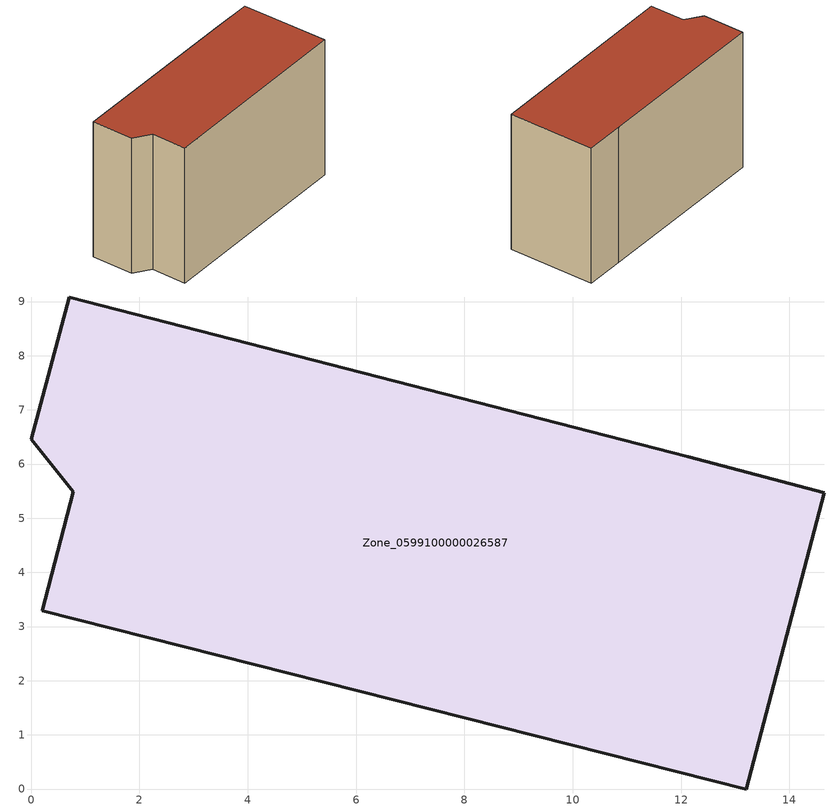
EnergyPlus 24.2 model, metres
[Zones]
Zone_0599100000026587
 floor ground (C_G): 0.7,9.08 12.13,6.13 14.64,5.47 13.21,0 0.2,3.29 0.78,5.48 0,6.45 z0
 wall outside (C_F): 12.13,6.13 0.7,9.08 0,6.45 0.78,5.48 0.2,3.29 13.21,0 14.64,5.47 12.13,6.13 z0:9.3
 roof outside (C_R): 13.21,0 14.64,5.47 12.13,6.13 0.7,9.08 0,6.45 0.78,5.48 0.2,3.29 z9.3
[BUILDING]
Pand.0599100000026587: North Axis=0; Terrain=City; Loads Convergence Tolerance Value=0.04; Temperature Convergence Tolerance Value=0.4; Solar Distribution=FullExterior; Maximum Number of Warmup Days=25; Minimum Number of Warmup Days=1
[Site:Location]
Rotterdam.The.Hague.AP_ZH_NLD Design_Conditions: Latitude=51.96; Longitude=4.45; Time Zone=1; Elevation=-4.5
[SITE:GROUNDTEMPERATURE:BUILDINGSURFACE]
18, 18, 18, 18, 18, 18, 18, 18, 18, 18, 18, 18
[MATERIAL] Thermal Absorptance=0.9; Solar Absorptance=0.7; Visible Absorptance=0.7
Name | Roughness | Thickness | Conductivity | Density | Specific Heat
G.TI.1946 | MediumSmooth | 0.15 | 1 | 540 | 1210
F.TI.1946 | Rough | 0.3 | 0.857143 | 1920 | 840
R.TI.1946 | MediumRough | 0.2 | 0.1 | 1500 | 1000
[CONSTRUCTION]
C_G: G.TI.1946
C_F: F.TI.1946
C_R: R.TI.1946
[ZONE]
Zone_0599100000026587: Type=1; Multiplier=1; Ceiling Height=Autocalculate; Volume=Autocalculate; Floor Area=autocalculate; Part of Total Floor Area=Yes
[ZONEINFILTRATION:DESIGNFLOWRATE]
Infil_Zone_0599100000026587: Zone or ZoneList or Space or SpaceList=Zone_0599100000026587; Schedule=AlwaysOn; Design Flow Rate Calculation Method=Flow/Area; Flow Rate per Floor Area=0.003; Constant Term Coefficient=1; Temperature Term Coefficient=0; Velocity Term Coefficient=0; Velocity Squared Term Coefficient=0
[HVACTEMPLATE:ZONE:IDEALLOADSAIRSYSTEM]
Zone_0599100000026587: Maximum Heating Supply Air Temperature=50; Minimum Cooling Supply Air Temperature=13; Maximum Heating Supply Air Humidity Ratio=0.0156; Minimum Cooling Supply Air Humidity Ratio=0.0077; Heating Limit=NoLimit; Cooling Limit=NoLimit; Dehumidification Control Type=ConstantSensibleHeatRatio; Cooling Sensible Heat Ratio=0.7; Dehumidification Setpoint=60; Humidification Control Type=None; Humidification Setpoint=30; Outdoor Air Method=None; Outdoor Air Flow Rate per Person=0.00944; Outdoor Air Flow Rate per Zone Floor Area=0; Outdoor Air Flow Rate per Zone=0; Demand Controlled Ventilation Type=None; Outdoor Air Economizer Type=NoEconomizer; Heat Recovery Type=None; Sensible Heat Recovery Effectiveness=0.7; Latent Heat Recovery Effectiveness=0.65
[ZONECONTROL:THERMOSTAT]
ThermostatControl_Zone_0599100000026587: Zone or ZoneList=Zone_0599100000026587; Control Type Schedule=DualSetpointControlType; Control 1=Thermostat_Zone_0599100000026587; Temperature Difference Between Cutout And Setpoint=0
[THERMOSTATSETPOINT:DUALSETPOINT]
Thermostat_Zone_0599100000026587: Heating Setpoint Temperature Schedule=HeatingSetpoint_Zone_0599100000026587; Cooling Setpoint Temperature Schedule=CoolingSetpoint_Zone_0599100000026587
[SCHEDULE:COMPACT]
HeatingSetpoint_Zone_0599100000026587: Through: 12/31, For: AllDays, Until: 24:00, 21
CoolingSetpoint_Zone_0599100000026587: Through: 12/31, For: AllDays, Until: 24:00, 24
DualSetpointControlType: Through: 12/31, For: AllDays, Until: 24:00, 4
AlwaysOn: Through: 12/31, For: AllDays, Until: 24:00, 1
